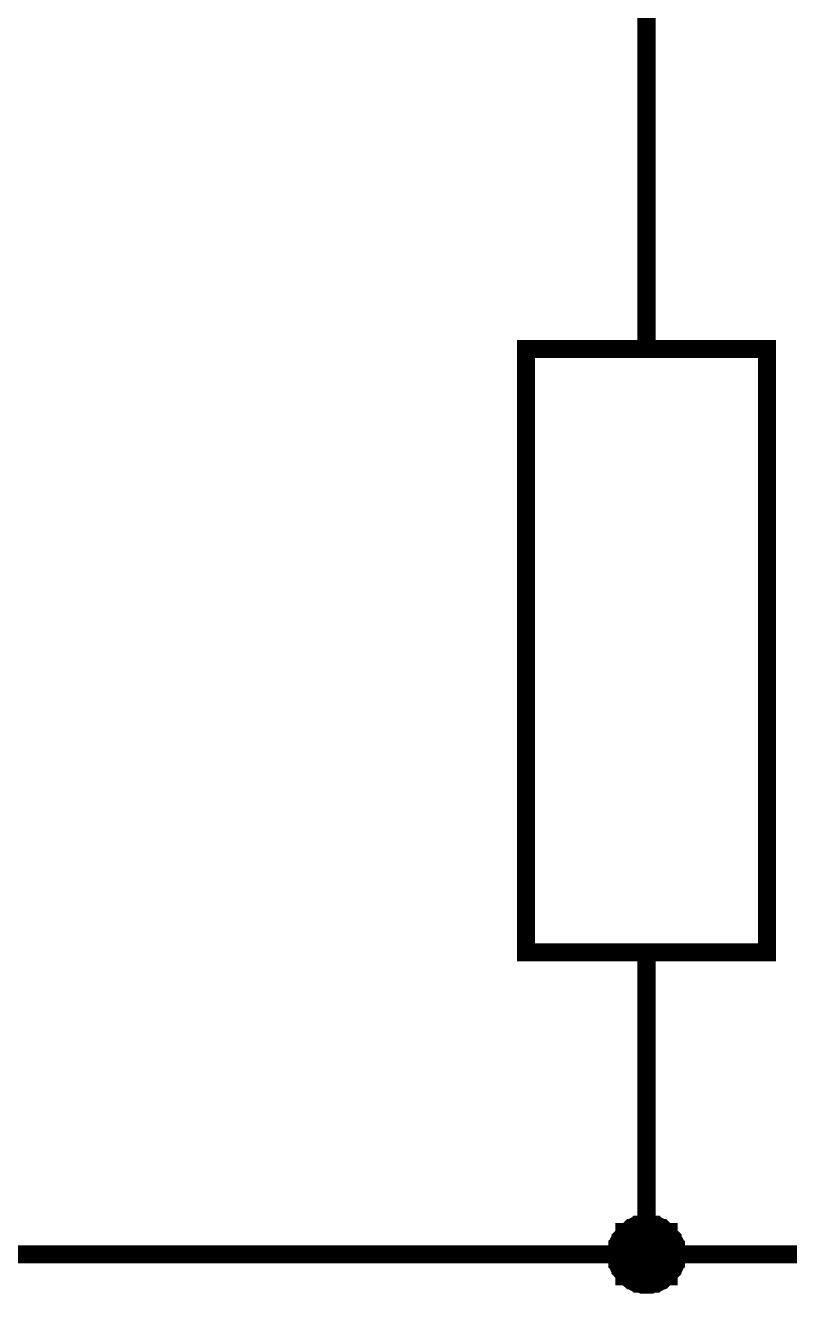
# Model space of a CAD drawing. Extents: x 0 to 594, y 0 to 420.
# Drawn here: x 34.83 to 47.5, y 61.84 to 82.86 of the extents above; entities that cross this region are included whole.
import ezdxf

# ---------------------------------------------------------------- set-up
doc = ezdxf.new("R2010")
doc.units = 0
doc.layers.add('SHEET', color=255, linetype='CONTINUOUS')

msp = doc.modelspace()

# ---------------------------------------------------------------- linework, layer by layer
at = {"layer": 'SHEET'}
for points, const_width in [([(77.619, 92.492), (75.118, 92.492), (75.118, 62.489), (55.114, 62.489), (45.13, 62.489), (30.127, 62.489), (30.127, 79.983)], 0.3), ([(45.13, 82.485), (45.13, 84.987)], 0.3), ([(45.13, 77.499), (45.13, 82.485)], 0.3), ([(45.13, 67.493), (45.13, 62.489)], 0.3), ([(44.626, 62.489), (44.626, 62.507), (44.626, 62.541), (44.626, 62.559), (44.644, 62.593), (44.644, 62.611), (44.644, 62.646), (44.661, 62.663), (44.661, 62.68), (44.678, 62.715), (44.696, 62.732), (44.696, 62.75), (44.713, 62.767), (44.731, 62.785), (44.748, 62.802), (44.765, 62.819), (44.765, 62.854), (44.8, 62.854), (44.817, 62.871), (44.835, 62.889), (44.852, 62.906), (44.87, 62.924), (44.887, 62.924), (44.904, 62.941), (44.939, 62.958), (44.956, 62.958), (44.974, 62.976), (45.008, 62.976), (45.026, 62.976), (45.061, 62.993), (45.078, 62.993), (45.113, 62.993), (45.13, 62.993)], 0.3), ([(44.626, 62.489), (44.626, 62.507), (44.626, 62.541), (44.626, 62.559), (44.644, 62.593), (44.644, 62.611), (44.644, 62.646), (44.661, 62.663), (44.661, 62.68), (44.678, 62.715), (44.696, 62.732), (44.696, 62.75), (44.713, 62.767), (44.731, 62.785), (44.748, 62.802), (44.765, 62.819), (44.765, 62.854), (44.8, 62.854), (44.817, 62.871), (44.835, 62.889), (44.852, 62.906), (44.87, 62.924), (44.887, 62.924), (44.904, 62.941), (44.939, 62.958), (44.956, 62.958), (44.974, 62.976), (45.008, 62.976), (45.026, 62.976), (45.061, 62.993), (45.078, 62.993), (45.113, 62.993), (45.13, 62.993)], 0.3), ([(44.626, 62.489), (44.626, 62.507), (44.626, 62.541), (44.626, 62.559), (44.644, 62.593), (44.644, 62.611), (44.644, 62.646), (44.661, 62.663), (44.661, 62.68), (44.678, 62.715), (44.696, 62.732), (44.696, 62.75), (44.713, 62.767), (44.731, 62.785), (44.748, 62.802), (44.765, 62.819), (44.765, 62.854), (44.8, 62.854), (44.817, 62.871), (44.835, 62.889), (44.852, 62.906), (44.87, 62.924), (44.887, 62.924), (44.904, 62.941), (44.939, 62.958), (44.956, 62.958), (44.974, 62.976), (45.008, 62.976), (45.026, 62.976), (45.061, 62.993), (45.078, 62.993), (45.113, 62.993), (45.13, 62.993)], 0.3), ([(44.626, 62.489), (44.626, 62.507), (44.626, 62.541), (44.626, 62.559), (44.644, 62.593), (44.644, 62.611), (44.644, 62.646), (44.661, 62.663), (44.661, 62.68), (44.678, 62.715), (44.696, 62.732), (44.696, 62.75), (44.713, 62.767), (44.731, 62.785), (44.748, 62.802), (44.765, 62.819), (44.765, 62.854), (44.8, 62.854), (44.817, 62.871), (44.835, 62.889), (44.852, 62.906), (44.87, 62.924), (44.887, 62.924), (44.904, 62.941), (44.939, 62.958), (44.956, 62.958), (44.974, 62.976), (45.008, 62.976), (45.026, 62.976), (45.061, 62.993), (45.078, 62.993), (45.113, 62.993), (45.13, 62.993)], 0.3), ([(44.626, 62.489), (44.626, 62.507), (44.626, 62.541), (44.626, 62.559), (44.644, 62.593), (44.644, 62.611), (44.644, 62.646), (44.661, 62.663), (44.661, 62.68), (44.678, 62.715), (44.696, 62.732), (44.696, 62.75), (44.713, 62.767), (44.731, 62.785), (44.748, 62.802), (44.765, 62.819), (44.765, 62.854), (44.8, 62.854), (44.817, 62.871), (44.835, 62.889), (44.852, 62.906), (44.87, 62.924), (44.887, 62.924), (44.904, 62.941), (44.939, 62.958), (44.956, 62.958), (44.974, 62.976), (45.008, 62.976), (45.026, 62.976), (45.061, 62.993), (45.078, 62.993), (45.113, 62.993), (45.13, 62.993)], 0.3), ([(45.13, 62.993), (45.13, 62.993)], 0.3), ([(45.13, 62.993), (45.147, 62.993), (45.182, 62.993), (45.199, 62.993), (45.234, 62.976), (45.252, 62.976), (45.286, 62.976), (45.304, 62.958), (45.321, 62.958), (45.356, 62.941), (45.373, 62.924), (45.39, 62.924), (45.408, 62.906), (45.425, 62.889), (45.443, 62.871), (45.46, 62.854), (45.495, 62.854), (45.495, 62.819), (45.512, 62.802), (45.529, 62.785), (45.547, 62.767), (45.564, 62.75), (45.564, 62.732), (45.581, 62.715), (45.599, 62.68), (45.599, 62.663), (45.616, 62.646), (45.616, 62.611), (45.616, 62.593), (45.634, 62.559), (45.634, 62.541), (45.634, 62.507), (45.634, 62.489)], 0.3), ([(45.13, 62.993), (45.13, 62.993)], 0.3), ([(45.13, 62.993), (45.147, 62.993), (45.182, 62.993), (45.199, 62.993), (45.234, 62.976), (45.252, 62.976), (45.286, 62.976), (45.304, 62.958), (45.321, 62.958), (45.356, 62.941), (45.373, 62.924), (45.39, 62.924), (45.408, 62.906), (45.425, 62.889), (45.443, 62.871), (45.46, 62.854), (45.495, 62.854), (45.495, 62.819), (45.512, 62.802), (45.529, 62.785), (45.547, 62.767), (45.564, 62.75), (45.564, 62.732), (45.581, 62.715), (45.599, 62.68), (45.599, 62.663), (45.616, 62.646), (45.616, 62.611), (45.616, 62.593), (45.634, 62.559), (45.634, 62.541), (45.634, 62.507), (45.634, 62.489)], 0.3), ([(45.13, 62.993), (45.13, 62.993)], 0.3), ([(45.13, 62.993), (45.147, 62.993), (45.182, 62.993), (45.199, 62.993), (45.234, 62.976), (45.252, 62.976), (45.286, 62.976), (45.304, 62.958), (45.321, 62.958), (45.356, 62.941), (45.373, 62.924), (45.39, 62.924), (45.408, 62.906), (45.425, 62.889), (45.443, 62.871), (45.46, 62.854), (45.495, 62.854), (45.495, 62.819), (45.512, 62.802), (45.529, 62.785), (45.547, 62.767), (45.564, 62.75), (45.564, 62.732), (45.581, 62.715), (45.599, 62.68), (45.599, 62.663), (45.616, 62.646), (45.616, 62.611), (45.616, 62.593), (45.634, 62.559), (45.634, 62.541), (45.634, 62.507), (45.634, 62.489)], 0.3), ([(45.13, 62.993), (45.13, 62.993)], 0.3), ([(45.13, 62.993), (45.147, 62.993), (45.182, 62.993), (45.199, 62.993), (45.234, 62.976), (45.252, 62.976), (45.286, 62.976), (45.304, 62.958), (45.321, 62.958), (45.356, 62.941), (45.373, 62.924), (45.39, 62.924), (45.408, 62.906), (45.425, 62.889), (45.443, 62.871), (45.46, 62.854), (45.495, 62.854), (45.495, 62.819), (45.512, 62.802), (45.529, 62.785), (45.547, 62.767), (45.564, 62.75), (45.564, 62.732), (45.581, 62.715), (45.599, 62.68), (45.599, 62.663), (45.616, 62.646), (45.616, 62.611), (45.616, 62.593), (45.634, 62.559), (45.634, 62.541), (45.634, 62.507), (45.634, 62.489)], 0.3), ([(45.13, 62.993), (45.13, 62.993)], 0.3), ([(45.13, 62.993), (45.147, 62.993), (45.182, 62.993), (45.199, 62.993), (45.234, 62.976), (45.252, 62.976), (45.286, 62.976), (45.304, 62.958), (45.321, 62.958), (45.356, 62.941), (45.373, 62.924), (45.39, 62.924), (45.408, 62.906), (45.425, 62.889), (45.443, 62.871), (45.46, 62.854), (45.495, 62.854), (45.495, 62.819), (45.512, 62.802), (45.529, 62.785), (45.547, 62.767), (45.564, 62.75), (45.564, 62.732), (45.581, 62.715), (45.599, 62.68), (45.599, 62.663), (45.616, 62.646), (45.616, 62.611), (45.616, 62.593), (45.634, 62.559), (45.634, 62.541), (45.634, 62.507), (45.634, 62.489)], 0.3), ([(44.626, 62.489), (44.626, 62.507), (44.626, 62.541), (44.626, 62.559), (44.644, 62.593), (44.644, 62.611), (44.644, 62.646), (44.661, 62.663), (44.661, 62.68), (44.678, 62.715), (44.696, 62.732), (44.696, 62.75), (44.713, 62.767), (44.731, 62.785), (44.748, 62.802), (44.765, 62.819), (44.765, 62.854), (44.8, 62.854), (44.817, 62.871), (44.835, 62.889), (44.852, 62.906), (44.87, 62.924), (44.887, 62.924), (44.904, 62.941), (44.939, 62.958), (44.956, 62.958), (44.974, 62.976), (45.008, 62.976), (45.026, 62.976), (45.061, 62.993), (45.078, 62.993), (45.113, 62.993), (45.13, 62.993)], 0.0991), ([(44.626, 62.489), (44.626, 62.507), (44.626, 62.541), (44.626, 62.559), (44.644, 62.593), (44.644, 62.611), (44.644, 62.646), (44.661, 62.663), (44.661, 62.68), (44.678, 62.715), (44.696, 62.732), (44.696, 62.75), (44.713, 62.767), (44.731, 62.785), (44.748, 62.802), (44.765, 62.819), (44.765, 62.854), (44.8, 62.854), (44.817, 62.871), (44.835, 62.889), (44.852, 62.906), (44.87, 62.924), (44.887, 62.924), (44.904, 62.941), (44.939, 62.958), (44.956, 62.958), (44.974, 62.976), (45.008, 62.976), (45.026, 62.976), (45.061, 62.993), (45.078, 62.993), (45.113, 62.993), (45.13, 62.993)], 0.0991), ([(44.626, 62.489), (44.626, 62.507), (44.626, 62.541), (44.626, 62.559), (44.644, 62.593), (44.644, 62.611), (44.644, 62.646), (44.661, 62.663), (44.661, 62.68), (44.678, 62.715), (44.696, 62.732), (44.696, 62.75), (44.713, 62.767), (44.731, 62.785), (44.748, 62.802), (44.765, 62.819), (44.765, 62.854), (44.8, 62.854), (44.817, 62.871), (44.835, 62.889), (44.852, 62.906), (44.87, 62.924), (44.887, 62.924), (44.904, 62.941), (44.939, 62.958), (44.956, 62.958), (44.974, 62.976), (45.008, 62.976), (45.026, 62.976), (45.061, 62.993), (45.078, 62.993), (45.113, 62.993), (45.13, 62.993)], 0.0991), ([(44.626, 62.489), (44.626, 62.507), (44.626, 62.541), (44.626, 62.559), (44.644, 62.593), (44.644, 62.611), (44.644, 62.646), (44.661, 62.663), (44.661, 62.68), (44.678, 62.715), (44.696, 62.732), (44.696, 62.75), (44.713, 62.767), (44.731, 62.785), (44.748, 62.802), (44.765, 62.819), (44.765, 62.854), (44.8, 62.854), (44.817, 62.871), (44.835, 62.889), (44.852, 62.906), (44.87, 62.924), (44.887, 62.924), (44.904, 62.941), (44.939, 62.958), (44.956, 62.958), (44.974, 62.976), (45.008, 62.976), (45.026, 62.976), (45.061, 62.993), (45.078, 62.993), (45.113, 62.993), (45.13, 62.993)], 0.0991), ([(44.626, 62.489), (44.626, 62.507), (44.626, 62.541), (44.626, 62.559), (44.644, 62.593), (44.644, 62.611), (44.644, 62.646), (44.661, 62.663), (44.661, 62.68), (44.678, 62.715), (44.696, 62.732), (44.696, 62.75), (44.713, 62.767), (44.731, 62.785), (44.748, 62.802), (44.765, 62.819), (44.765, 62.854), (44.8, 62.854), (44.817, 62.871), (44.835, 62.889), (44.852, 62.906), (44.87, 62.924), (44.887, 62.924), (44.904, 62.941), (44.939, 62.958), (44.956, 62.958), (44.974, 62.976), (45.008, 62.976), (45.026, 62.976), (45.061, 62.993), (45.078, 62.993), (45.113, 62.993), (45.13, 62.993)], 0.0991), ([(45.13, 62.993), (45.13, 62.993)], 0.0991), ([(45.13, 62.993), (45.147, 62.993), (45.182, 62.993), (45.199, 62.993), (45.234, 62.976), (45.252, 62.976), (45.286, 62.976), (45.304, 62.958), (45.321, 62.958), (45.356, 62.941), (45.373, 62.924), (45.39, 62.924), (45.408, 62.906), (45.425, 62.889), (45.443, 62.871), (45.46, 62.854), (45.495, 62.854), (45.495, 62.819), (45.512, 62.802), (45.529, 62.785), (45.547, 62.767), (45.564, 62.75), (45.564, 62.732), (45.581, 62.715), (45.599, 62.68), (45.599, 62.663), (45.616, 62.646), (45.616, 62.611), (45.616, 62.593), (45.634, 62.559), (45.634, 62.541), (45.634, 62.507), (45.634, 62.489)], 0.0991), ([(45.13, 62.993), (45.13, 62.993)], 0.0991), ([(45.13, 62.993), (45.147, 62.993), (45.182, 62.993), (45.199, 62.993), (45.234, 62.976), (45.252, 62.976), (45.286, 62.976), (45.304, 62.958), (45.321, 62.958), (45.356, 62.941), (45.373, 62.924), (45.39, 62.924), (45.408, 62.906), (45.425, 62.889), (45.443, 62.871), (45.46, 62.854), (45.495, 62.854), (45.495, 62.819), (45.512, 62.802), (45.529, 62.785), (45.547, 62.767), (45.564, 62.75), (45.564, 62.732), (45.581, 62.715), (45.599, 62.68), (45.599, 62.663), (45.616, 62.646), (45.616, 62.611), (45.616, 62.593), (45.634, 62.559), (45.634, 62.541), (45.634, 62.507), (45.634, 62.489)], 0.0991), ([(45.13, 62.993), (45.13, 62.993)], 0.0991), ([(45.13, 62.993), (45.147, 62.993), (45.182, 62.993), (45.199, 62.993), (45.234, 62.976), (45.252, 62.976), (45.286, 62.976), (45.304, 62.958), (45.321, 62.958), (45.356, 62.941), (45.373, 62.924), (45.39, 62.924), (45.408, 62.906), (45.425, 62.889), (45.443, 62.871), (45.46, 62.854), (45.495, 62.854), (45.495, 62.819), (45.512, 62.802), (45.529, 62.785), (45.547, 62.767), (45.564, 62.75), (45.564, 62.732), (45.581, 62.715), (45.599, 62.68), (45.599, 62.663), (45.616, 62.646), (45.616, 62.611), (45.616, 62.593), (45.634, 62.559), (45.634, 62.541), (45.634, 62.507), (45.634, 62.489)], 0.0991), ([(45.13, 62.993), (45.13, 62.993)], 0.0991), ([(45.13, 62.993), (45.147, 62.993), (45.182, 62.993), (45.199, 62.993), (45.234, 62.976), (45.252, 62.976), (45.286, 62.976), (45.304, 62.958), (45.321, 62.958), (45.356, 62.941), (45.373, 62.924), (45.39, 62.924), (45.408, 62.906), (45.425, 62.889), (45.443, 62.871), (45.46, 62.854), (45.495, 62.854), (45.495, 62.819), (45.512, 62.802), (45.529, 62.785), (45.547, 62.767), (45.564, 62.75), (45.564, 62.732), (45.581, 62.715), (45.599, 62.68), (45.599, 62.663), (45.616, 62.646), (45.616, 62.611), (45.616, 62.593), (45.634, 62.559), (45.634, 62.541), (45.634, 62.507), (45.634, 62.489)], 0.0991), ([(45.13, 62.993), (45.13, 62.993)], 0.0991), ([(45.13, 62.993), (45.147, 62.993), (45.182, 62.993), (45.199, 62.993), (45.234, 62.976), (45.252, 62.976), (45.286, 62.976), (45.304, 62.958), (45.321, 62.958), (45.356, 62.941), (45.373, 62.924), (45.39, 62.924), (45.408, 62.906), (45.425, 62.889), (45.443, 62.871), (45.46, 62.854), (45.495, 62.854), (45.495, 62.819), (45.512, 62.802), (45.529, 62.785), (45.547, 62.767), (45.564, 62.75), (45.564, 62.732), (45.581, 62.715), (45.599, 62.68), (45.599, 62.663), (45.616, 62.646), (45.616, 62.611), (45.616, 62.593), (45.634, 62.559), (45.634, 62.541), (45.634, 62.507), (45.634, 62.489)], 0.0991), ([(45.13, 61.985), (45.113, 61.985), (45.078, 61.985), (45.061, 61.985), (45.026, 62.003), (45.008, 62.003), (44.974, 62.003), (44.956, 62.02), (44.939, 62.02), (44.904, 62.038), (44.887, 62.055), (44.87, 62.055), (44.852, 62.072), (44.835, 62.09), (44.817, 62.107), (44.8, 62.124), (44.765, 62.124), (44.765, 62.159), (44.748, 62.177), (44.731, 62.194), (44.713, 62.211), (44.696, 62.229), (44.696, 62.246), (44.678, 62.263), (44.661, 62.298), (44.661, 62.316), (44.644, 62.333), (44.644, 62.368), (44.644, 62.385), (44.626, 62.42), (44.626, 62.437), (44.626, 62.472), (44.626, 62.489)], 0.3), ([(44.626, 62.489), (44.626, 62.489)], 0.3), ([(45.13, 61.985), (45.113, 61.985), (45.078, 61.985), (45.061, 61.985), (45.026, 62.003), (45.008, 62.003), (44.974, 62.003), (44.956, 62.02), (44.939, 62.02), (44.904, 62.038), (44.887, 62.055), (44.87, 62.055), (44.852, 62.072), (44.835, 62.09), (44.817, 62.107), (44.8, 62.124), (44.765, 62.124), (44.765, 62.159), (44.748, 62.177), (44.731, 62.194), (44.713, 62.211), (44.696, 62.229), (44.696, 62.246), (44.678, 62.263), (44.661, 62.298), (44.661, 62.316), (44.644, 62.333), (44.644, 62.368), (44.644, 62.385), (44.626, 62.42), (44.626, 62.437), (44.626, 62.472), (44.626, 62.489)], 0.3), ([(44.626, 62.489), (44.626, 62.489)], 0.3), ([(45.13, 61.985), (45.113, 61.985), (45.078, 61.985), (45.061, 61.985), (45.026, 62.003), (45.008, 62.003), (44.974, 62.003), (44.956, 62.02), (44.939, 62.02), (44.904, 62.038), (44.887, 62.055), (44.87, 62.055), (44.852, 62.072), (44.835, 62.09), (44.817, 62.107), (44.8, 62.124), (44.765, 62.124), (44.765, 62.159), (44.748, 62.177), (44.731, 62.194), (44.713, 62.211), (44.696, 62.229), (44.696, 62.246), (44.678, 62.263), (44.661, 62.298), (44.661, 62.316), (44.644, 62.333), (44.644, 62.368), (44.644, 62.385), (44.626, 62.42), (44.626, 62.437), (44.626, 62.472), (44.626, 62.489)], 0.3), ([(44.626, 62.489), (44.626, 62.489)], 0.3), ([(45.13, 61.985), (45.113, 61.985), (45.078, 61.985), (45.061, 61.985), (45.026, 62.003), (45.008, 62.003), (44.974, 62.003), (44.956, 62.02), (44.939, 62.02), (44.904, 62.038), (44.887, 62.055), (44.87, 62.055), (44.852, 62.072), (44.835, 62.09), (44.817, 62.107), (44.8, 62.124), (44.765, 62.124), (44.765, 62.159), (44.748, 62.177), (44.731, 62.194), (44.713, 62.211), (44.696, 62.229), (44.696, 62.246), (44.678, 62.263), (44.661, 62.298), (44.661, 62.316), (44.644, 62.333), (44.644, 62.368), (44.644, 62.385), (44.626, 62.42), (44.626, 62.437), (44.626, 62.472), (44.626, 62.489)], 0.3), ([(44.626, 62.489), (44.626, 62.489)], 0.3), ([(45.13, 61.985), (45.113, 61.985), (45.078, 61.985), (45.061, 61.985), (45.026, 62.003), (45.008, 62.003), (44.974, 62.003), (44.956, 62.02), (44.939, 62.02), (44.904, 62.038), (44.887, 62.055), (44.87, 62.055), (44.852, 62.072), (44.835, 62.09), (44.817, 62.107), (44.8, 62.124), (44.765, 62.124), (44.765, 62.159), (44.748, 62.177), (44.731, 62.194), (44.713, 62.211), (44.696, 62.229), (44.696, 62.246), (44.678, 62.263), (44.661, 62.298), (44.661, 62.316), (44.644, 62.333), (44.644, 62.368), (44.644, 62.385), (44.626, 62.42), (44.626, 62.437), (44.626, 62.472), (44.626, 62.489)], 0.3), ([(44.626, 62.489), (44.626, 62.489)], 0.3), ([(45.13, 61.985), (45.113, 61.985), (45.078, 61.985), (45.061, 61.985), (45.026, 62.003), (45.008, 62.003), (44.974, 62.003), (44.956, 62.02), (44.939, 62.02), (44.904, 62.038), (44.887, 62.055), (44.87, 62.055), (44.852, 62.072), (44.835, 62.09), (44.817, 62.107), (44.8, 62.124), (44.765, 62.124), (44.765, 62.159), (44.748, 62.177), (44.731, 62.194), (44.713, 62.211), (44.696, 62.229), (44.696, 62.246), (44.678, 62.263), (44.661, 62.298), (44.661, 62.316), (44.644, 62.333), (44.644, 62.368), (44.644, 62.385), (44.626, 62.42), (44.626, 62.437), (44.626, 62.472), (44.626, 62.489)], 0.0991), ([(44.626, 62.489), (44.626, 62.489)], 0.0991), ([(45.13, 61.985), (45.113, 61.985), (45.078, 61.985), (45.061, 61.985), (45.026, 62.003), (45.008, 62.003), (44.974, 62.003), (44.956, 62.02), (44.939, 62.02), (44.904, 62.038), (44.887, 62.055), (44.87, 62.055), (44.852, 62.072), (44.835, 62.09), (44.817, 62.107), (44.8, 62.124), (44.765, 62.124), (44.765, 62.159), (44.748, 62.177), (44.731, 62.194), (44.713, 62.211), (44.696, 62.229), (44.696, 62.246), (44.678, 62.263), (44.661, 62.298), (44.661, 62.316), (44.644, 62.333), (44.644, 62.368), (44.644, 62.385), (44.626, 62.42), (44.626, 62.437), (44.626, 62.472), (44.626, 62.489)], 0.0991), ([(44.626, 62.489), (44.626, 62.489)], 0.0991), ([(45.13, 61.985), (45.113, 61.985), (45.078, 61.985), (45.061, 61.985), (45.026, 62.003), (45.008, 62.003), (44.974, 62.003), (44.956, 62.02), (44.939, 62.02), (44.904, 62.038), (44.887, 62.055), (44.87, 62.055), (44.852, 62.072), (44.835, 62.09), (44.817, 62.107), (44.8, 62.124), (44.765, 62.124), (44.765, 62.159), (44.748, 62.177), (44.731, 62.194), (44.713, 62.211), (44.696, 62.229), (44.696, 62.246), (44.678, 62.263), (44.661, 62.298), (44.661, 62.316), (44.644, 62.333), (44.644, 62.368), (44.644, 62.385), (44.626, 62.42), (44.626, 62.437), (44.626, 62.472), (44.626, 62.489)], 0.0991), ([(44.626, 62.489), (44.626, 62.489)], 0.0991), ([(45.13, 61.985), (45.113, 61.985), (45.078, 61.985), (45.061, 61.985), (45.026, 62.003), (45.008, 62.003), (44.974, 62.003), (44.956, 62.02), (44.939, 62.02), (44.904, 62.038), (44.887, 62.055), (44.87, 62.055), (44.852, 62.072), (44.835, 62.09), (44.817, 62.107), (44.8, 62.124), (44.765, 62.124), (44.765, 62.159), (44.748, 62.177), (44.731, 62.194), (44.713, 62.211), (44.696, 62.229), (44.696, 62.246), (44.678, 62.263), (44.661, 62.298), (44.661, 62.316), (44.644, 62.333), (44.644, 62.368), (44.644, 62.385), (44.626, 62.42), (44.626, 62.437), (44.626, 62.472), (44.626, 62.489)], 0.0991), ([(44.626, 62.489), (44.626, 62.489)], 0.0991), ([(45.13, 61.985), (45.113, 61.985), (45.078, 61.985), (45.061, 61.985), (45.026, 62.003), (45.008, 62.003), (44.974, 62.003), (44.956, 62.02), (44.939, 62.02), (44.904, 62.038), (44.887, 62.055), (44.87, 62.055), (44.852, 62.072), (44.835, 62.09), (44.817, 62.107), (44.8, 62.124), (44.765, 62.124), (44.765, 62.159), (44.748, 62.177), (44.731, 62.194), (44.713, 62.211), (44.696, 62.229), (44.696, 62.246), (44.678, 62.263), (44.661, 62.298), (44.661, 62.316), (44.644, 62.333), (44.644, 62.368), (44.644, 62.385), (44.626, 62.42), (44.626, 62.437), (44.626, 62.472), (44.626, 62.489)], 0.0991), ([(44.626, 62.489), (44.626, 62.489)], 0.0991), ([(45.634, 62.489), (45.634, 62.472), (45.634, 62.437), (45.634, 62.42), (45.616, 62.385), (45.616, 62.368), (45.616, 62.333), (45.599, 62.316), (45.599, 62.298), (45.581, 62.263), (45.564, 62.246), (45.564, 62.229), (45.547, 62.211), (45.529, 62.194), (45.512, 62.177), (45.495, 62.159), (45.495, 62.124), (45.46, 62.124), (45.443, 62.107), (45.425, 62.09), (45.408, 62.072), (45.39, 62.055), (45.373, 62.055), (45.356, 62.038), (45.321, 62.02), (45.304, 62.02), (45.286, 62.003), (45.252, 62.003), (45.234, 62.003), (45.199, 61.985), (45.182, 61.985), (45.147, 61.985), (45.13, 61.985)], 0.3), ([(45.634, 62.489), (45.634, 62.472), (45.634, 62.437), (45.634, 62.42), (45.616, 62.385), (45.616, 62.368), (45.616, 62.333), (45.599, 62.316), (45.599, 62.298), (45.581, 62.263), (45.564, 62.246), (45.564, 62.229), (45.547, 62.211), (45.529, 62.194), (45.512, 62.177), (45.495, 62.159), (45.495, 62.124), (45.46, 62.124), (45.443, 62.107), (45.425, 62.09), (45.408, 62.072), (45.39, 62.055), (45.373, 62.055), (45.356, 62.038), (45.321, 62.02), (45.304, 62.02), (45.286, 62.003), (45.252, 62.003), (45.234, 62.003), (45.199, 61.985), (45.182, 61.985), (45.147, 61.985), (45.13, 61.985)], 0.3), ([(45.634, 62.489), (45.634, 62.472), (45.634, 62.437), (45.634, 62.42), (45.616, 62.385), (45.616, 62.368), (45.616, 62.333), (45.599, 62.316), (45.599, 62.298), (45.581, 62.263), (45.564, 62.246), (45.564, 62.229), (45.547, 62.211), (45.529, 62.194), (45.512, 62.177), (45.495, 62.159), (45.495, 62.124), (45.46, 62.124), (45.443, 62.107), (45.425, 62.09), (45.408, 62.072), (45.39, 62.055), (45.373, 62.055), (45.356, 62.038), (45.321, 62.02), (45.304, 62.02), (45.286, 62.003), (45.252, 62.003), (45.234, 62.003), (45.199, 61.985), (45.182, 61.985), (45.147, 61.985), (45.13, 61.985)], 0.3), ([(45.634, 62.489), (45.634, 62.472), (45.634, 62.437), (45.634, 62.42), (45.616, 62.385), (45.616, 62.368), (45.616, 62.333), (45.599, 62.316), (45.599, 62.298), (45.581, 62.263), (45.564, 62.246), (45.564, 62.229), (45.547, 62.211), (45.529, 62.194), (45.512, 62.177), (45.495, 62.159), (45.495, 62.124), (45.46, 62.124), (45.443, 62.107), (45.425, 62.09), (45.408, 62.072), (45.39, 62.055), (45.373, 62.055), (45.356, 62.038), (45.321, 62.02), (45.304, 62.02), (45.286, 62.003), (45.252, 62.003), (45.234, 62.003), (45.199, 61.985), (45.182, 61.985), (45.147, 61.985), (45.13, 61.985)], 0.3), ([(45.634, 62.489), (45.634, 62.472), (45.634, 62.437), (45.634, 62.42), (45.616, 62.385), (45.616, 62.368), (45.616, 62.333), (45.599, 62.316), (45.599, 62.298), (45.581, 62.263), (45.564, 62.246), (45.564, 62.229), (45.547, 62.211), (45.529, 62.194), (45.512, 62.177), (45.495, 62.159), (45.495, 62.124), (45.46, 62.124), (45.443, 62.107), (45.425, 62.09), (45.408, 62.072), (45.39, 62.055), (45.373, 62.055), (45.356, 62.038), (45.321, 62.02), (45.304, 62.02), (45.286, 62.003), (45.252, 62.003), (45.234, 62.003), (45.199, 61.985), (45.182, 61.985), (45.147, 61.985), (45.13, 61.985)], 0.3), ([(45.634, 62.489), (45.634, 62.472), (45.634, 62.437), (45.634, 62.42), (45.616, 62.385), (45.616, 62.368), (45.616, 62.333), (45.599, 62.316), (45.599, 62.298), (45.581, 62.263), (45.564, 62.246), (45.564, 62.229), (45.547, 62.211), (45.529, 62.194), (45.512, 62.177), (45.495, 62.159), (45.495, 62.124), (45.46, 62.124), (45.443, 62.107), (45.425, 62.09), (45.408, 62.072), (45.39, 62.055), (45.373, 62.055), (45.356, 62.038), (45.321, 62.02), (45.304, 62.02), (45.286, 62.003), (45.252, 62.003), (45.234, 62.003), (45.199, 61.985), (45.182, 61.985), (45.147, 61.985), (45.13, 61.985)], 0.0991), ([(45.634, 62.489), (45.634, 62.472), (45.634, 62.437), (45.634, 62.42), (45.616, 62.385), (45.616, 62.368), (45.616, 62.333), (45.599, 62.316), (45.599, 62.298), (45.581, 62.263), (45.564, 62.246), (45.564, 62.229), (45.547, 62.211), (45.529, 62.194), (45.512, 62.177), (45.495, 62.159), (45.495, 62.124), (45.46, 62.124), (45.443, 62.107), (45.425, 62.09), (45.408, 62.072), (45.39, 62.055), (45.373, 62.055), (45.356, 62.038), (45.321, 62.02), (45.304, 62.02), (45.286, 62.003), (45.252, 62.003), (45.234, 62.003), (45.199, 61.985), (45.182, 61.985), (45.147, 61.985), (45.13, 61.985)], 0.0991), ([(45.634, 62.489), (45.634, 62.472), (45.634, 62.437), (45.634, 62.42), (45.616, 62.385), (45.616, 62.368), (45.616, 62.333), (45.599, 62.316), (45.599, 62.298), (45.581, 62.263), (45.564, 62.246), (45.564, 62.229), (45.547, 62.211), (45.529, 62.194), (45.512, 62.177), (45.495, 62.159), (45.495, 62.124), (45.46, 62.124), (45.443, 62.107), (45.425, 62.09), (45.408, 62.072), (45.39, 62.055), (45.373, 62.055), (45.356, 62.038), (45.321, 62.02), (45.304, 62.02), (45.286, 62.003), (45.252, 62.003), (45.234, 62.003), (45.199, 61.985), (45.182, 61.985), (45.147, 61.985), (45.13, 61.985)], 0.0991), ([(45.634, 62.489), (45.634, 62.472), (45.634, 62.437), (45.634, 62.42), (45.616, 62.385), (45.616, 62.368), (45.616, 62.333), (45.599, 62.316), (45.599, 62.298), (45.581, 62.263), (45.564, 62.246), (45.564, 62.229), (45.547, 62.211), (45.529, 62.194), (45.512, 62.177), (45.495, 62.159), (45.495, 62.124), (45.46, 62.124), (45.443, 62.107), (45.425, 62.09), (45.408, 62.072), (45.39, 62.055), (45.373, 62.055), (45.356, 62.038), (45.321, 62.02), (45.304, 62.02), (45.286, 62.003), (45.252, 62.003), (45.234, 62.003), (45.199, 61.985), (45.182, 61.985), (45.147, 61.985), (45.13, 61.985)], 0.0991), ([(45.634, 62.489), (45.634, 62.472), (45.634, 62.437), (45.634, 62.42), (45.616, 62.385), (45.616, 62.368), (45.616, 62.333), (45.599, 62.316), (45.599, 62.298), (45.581, 62.263), (45.564, 62.246), (45.564, 62.229), (45.547, 62.211), (45.529, 62.194), (45.512, 62.177), (45.495, 62.159), (45.495, 62.124), (45.46, 62.124), (45.443, 62.107), (45.425, 62.09), (45.408, 62.072), (45.39, 62.055), (45.373, 62.055), (45.356, 62.038), (45.321, 62.02), (45.304, 62.02), (45.286, 62.003), (45.252, 62.003), (45.234, 62.003), (45.199, 61.985), (45.182, 61.985), (45.147, 61.985), (45.13, 61.985)], 0.0991), ([(45.634, 62.489), (45.634, 62.489), (45.634, 62.489), (45.634, 62.489), (45.634, 62.489), (45.634, 62.489), (45.634, 62.489), (45.634, 62.489), (45.634, 62.489), (45.634, 62.489), (45.634, 62.489), (45.634, 62.489), (45.634, 62.489), (45.634, 62.489), (45.634, 62.489), (45.634, 62.489), (45.634, 62.489), (45.634, 62.489), (45.634, 62.489), (45.634, 62.489), (45.634, 62.489), (45.634, 62.489), (45.634, 62.489), (45.634, 62.489), (45.634, 62.489), (45.634, 62.489), (45.634, 62.489), (45.634, 62.489), (45.634, 62.489), (45.634, 62.489), (45.634, 62.489), (45.634, 62.489), (45.634, 62.489)], 0.3), ([(45.634, 62.489), (45.634, 62.489)], 0.3), ([(45.634, 62.489), (45.634, 62.489), (45.634, 62.489), (45.634, 62.489), (45.634, 62.489), (45.634, 62.489), (45.634, 62.489), (45.634, 62.489), (45.634, 62.489), (45.634, 62.489), (45.634, 62.489), (45.634, 62.489), (45.634, 62.489), (45.634, 62.489), (45.634, 62.489), (45.634, 62.489), (45.634, 62.489), (45.634, 62.489), (45.634, 62.489), (45.634, 62.489), (45.634, 62.489), (45.634, 62.489), (45.634, 62.489), (45.634, 62.489), (45.634, 62.489), (45.634, 62.489), (45.634, 62.489), (45.634, 62.489), (45.634, 62.489), (45.634, 62.489), (45.634, 62.489), (45.634, 62.489), (45.634, 62.489)], 0.3), ([(45.634, 62.489), (45.634, 62.489)], 0.3), ([(45.634, 62.489), (45.634, 62.489), (45.634, 62.489), (45.634, 62.489), (45.634, 62.489), (45.634, 62.489), (45.634, 62.489), (45.634, 62.489), (45.634, 62.489), (45.634, 62.489), (45.634, 62.489), (45.634, 62.489), (45.634, 62.489), (45.634, 62.489), (45.634, 62.489), (45.634, 62.489), (45.634, 62.489), (45.634, 62.489), (45.634, 62.489), (45.634, 62.489), (45.634, 62.489), (45.634, 62.489), (45.634, 62.489), (45.634, 62.489), (45.634, 62.489), (45.634, 62.489), (45.634, 62.489), (45.634, 62.489), (45.634, 62.489), (45.634, 62.489), (45.634, 62.489), (45.634, 62.489), (45.634, 62.489)], 0.3), ([(45.634, 62.489), (45.634, 62.489)], 0.3), ([(45.634, 62.489), (45.634, 62.489), (45.634, 62.489), (45.634, 62.489), (45.634, 62.489), (45.634, 62.489), (45.634, 62.489), (45.634, 62.489), (45.634, 62.489), (45.634, 62.489), (45.634, 62.489), (45.634, 62.489), (45.634, 62.489), (45.634, 62.489), (45.634, 62.489), (45.634, 62.489), (45.634, 62.489), (45.634, 62.489), (45.634, 62.489), (45.634, 62.489), (45.634, 62.489), (45.634, 62.489), (45.634, 62.489), (45.634, 62.489), (45.634, 62.489), (45.634, 62.489), (45.634, 62.489), (45.634, 62.489), (45.634, 62.489), (45.634, 62.489), (45.634, 62.489), (45.634, 62.489), (45.634, 62.489)], 0.3), ([(45.634, 62.489), (45.634, 62.489)], 0.3), ([(45.634, 62.489), (45.634, 62.489), (45.634, 62.489), (45.634, 62.489), (45.634, 62.489), (45.634, 62.489), (45.634, 62.489), (45.634, 62.489), (45.634, 62.489), (45.634, 62.489), (45.634, 62.489), (45.634, 62.489), (45.634, 62.489), (45.634, 62.489), (45.634, 62.489), (45.634, 62.489), (45.634, 62.489), (45.634, 62.489), (45.634, 62.489), (45.634, 62.489), (45.634, 62.489), (45.634, 62.489), (45.634, 62.489), (45.634, 62.489), (45.634, 62.489), (45.634, 62.489), (45.634, 62.489), (45.634, 62.489), (45.634, 62.489), (45.634, 62.489), (45.634, 62.489), (45.634, 62.489), (45.634, 62.489)], 0.3), ([(45.634, 62.489), (45.634, 62.489)], 0.3), ([(45.634, 62.489), (45.634, 62.489), (45.634, 62.489), (45.634, 62.489), (45.634, 62.489), (45.634, 62.489), (45.634, 62.489), (45.634, 62.489), (45.634, 62.489), (45.634, 62.489), (45.634, 62.489), (45.634, 62.489), (45.634, 62.489), (45.634, 62.489), (45.634, 62.489), (45.634, 62.489), (45.634, 62.489), (45.634, 62.489), (45.634, 62.489), (45.634, 62.489), (45.634, 62.489), (45.634, 62.489), (45.634, 62.489), (45.634, 62.489), (45.634, 62.489), (45.634, 62.489), (45.634, 62.489), (45.634, 62.489), (45.634, 62.489), (45.634, 62.489), (45.634, 62.489), (45.634, 62.489), (45.634, 62.489)], 0.0991), ([(45.634, 62.489), (45.634, 62.489)], 0.0991), ([(45.634, 62.489), (45.634, 62.489), (45.634, 62.489), (45.634, 62.489), (45.634, 62.489), (45.634, 62.489), (45.634, 62.489), (45.634, 62.489), (45.634, 62.489), (45.634, 62.489), (45.634, 62.489), (45.634, 62.489), (45.634, 62.489), (45.634, 62.489), (45.634, 62.489), (45.634, 62.489), (45.634, 62.489), (45.634, 62.489), (45.634, 62.489), (45.634, 62.489), (45.634, 62.489), (45.634, 62.489), (45.634, 62.489), (45.634, 62.489), (45.634, 62.489), (45.634, 62.489), (45.634, 62.489), (45.634, 62.489), (45.634, 62.489), (45.634, 62.489), (45.634, 62.489), (45.634, 62.489), (45.634, 62.489)], 0.0991), ([(45.634, 62.489), (45.634, 62.489)], 0.0991), ([(45.634, 62.489), (45.634, 62.489), (45.634, 62.489), (45.634, 62.489), (45.634, 62.489), (45.634, 62.489), (45.634, 62.489), (45.634, 62.489), (45.634, 62.489), (45.634, 62.489), (45.634, 62.489), (45.634, 62.489), (45.634, 62.489), (45.634, 62.489), (45.634, 62.489), (45.634, 62.489), (45.634, 62.489), (45.634, 62.489), (45.634, 62.489), (45.634, 62.489), (45.634, 62.489), (45.634, 62.489), (45.634, 62.489), (45.634, 62.489), (45.634, 62.489), (45.634, 62.489), (45.634, 62.489), (45.634, 62.489), (45.634, 62.489), (45.634, 62.489), (45.634, 62.489), (45.634, 62.489), (45.634, 62.489)], 0.0991), ([(45.634, 62.489), (45.634, 62.489)], 0.0991), ([(45.634, 62.489), (45.634, 62.489), (45.634, 62.489), (45.634, 62.489), (45.634, 62.489), (45.634, 62.489), (45.634, 62.489), (45.634, 62.489), (45.634, 62.489), (45.634, 62.489), (45.634, 62.489), (45.634, 62.489), (45.634, 62.489), (45.634, 62.489), (45.634, 62.489), (45.634, 62.489), (45.634, 62.489), (45.634, 62.489), (45.634, 62.489), (45.634, 62.489), (45.634, 62.489), (45.634, 62.489), (45.634, 62.489), (45.634, 62.489), (45.634, 62.489), (45.634, 62.489), (45.634, 62.489), (45.634, 62.489), (45.634, 62.489), (45.634, 62.489), (45.634, 62.489), (45.634, 62.489), (45.634, 62.489)], 0.0991), ([(45.634, 62.489), (45.634, 62.489)], 0.0991), ([(45.634, 62.489), (45.634, 62.489), (45.634, 62.489), (45.634, 62.489), (45.634, 62.489), (45.634, 62.489), (45.634, 62.489), (45.634, 62.489), (45.634, 62.489), (45.634, 62.489), (45.634, 62.489), (45.634, 62.489), (45.634, 62.489), (45.634, 62.489), (45.634, 62.489), (45.634, 62.489), (45.634, 62.489), (45.634, 62.489), (45.634, 62.489), (45.634, 62.489), (45.634, 62.489), (45.634, 62.489), (45.634, 62.489), (45.634, 62.489), (45.634, 62.489), (45.634, 62.489), (45.634, 62.489), (45.634, 62.489), (45.634, 62.489), (45.634, 62.489), (45.634, 62.489), (45.634, 62.489), (45.634, 62.489)], 0.0991), ([(45.634, 62.489), (45.634, 62.489)], 0.0991)]:
    msp.add_lwpolyline(points, dxfattribs=dict(at, const_width=const_width))
at = {"layer": 'SHEET', "const_width": 0.3}
msp.add_lwpolyline([(43.133, 77.499), (47.127, 77.499), (47.127, 67.493), (43.133, 67.493), (43.133, 77.499)], close=True, dxfattribs=at)
at = {"layer": 'SHEET', "const_width": 0.508}
msp.add_lwpolyline([(44.746, 62.5, 1), (45.254, 62.5, 1)], format="xyb", close=True, dxfattribs=at)

doc.saveas('drawing.dxf')
